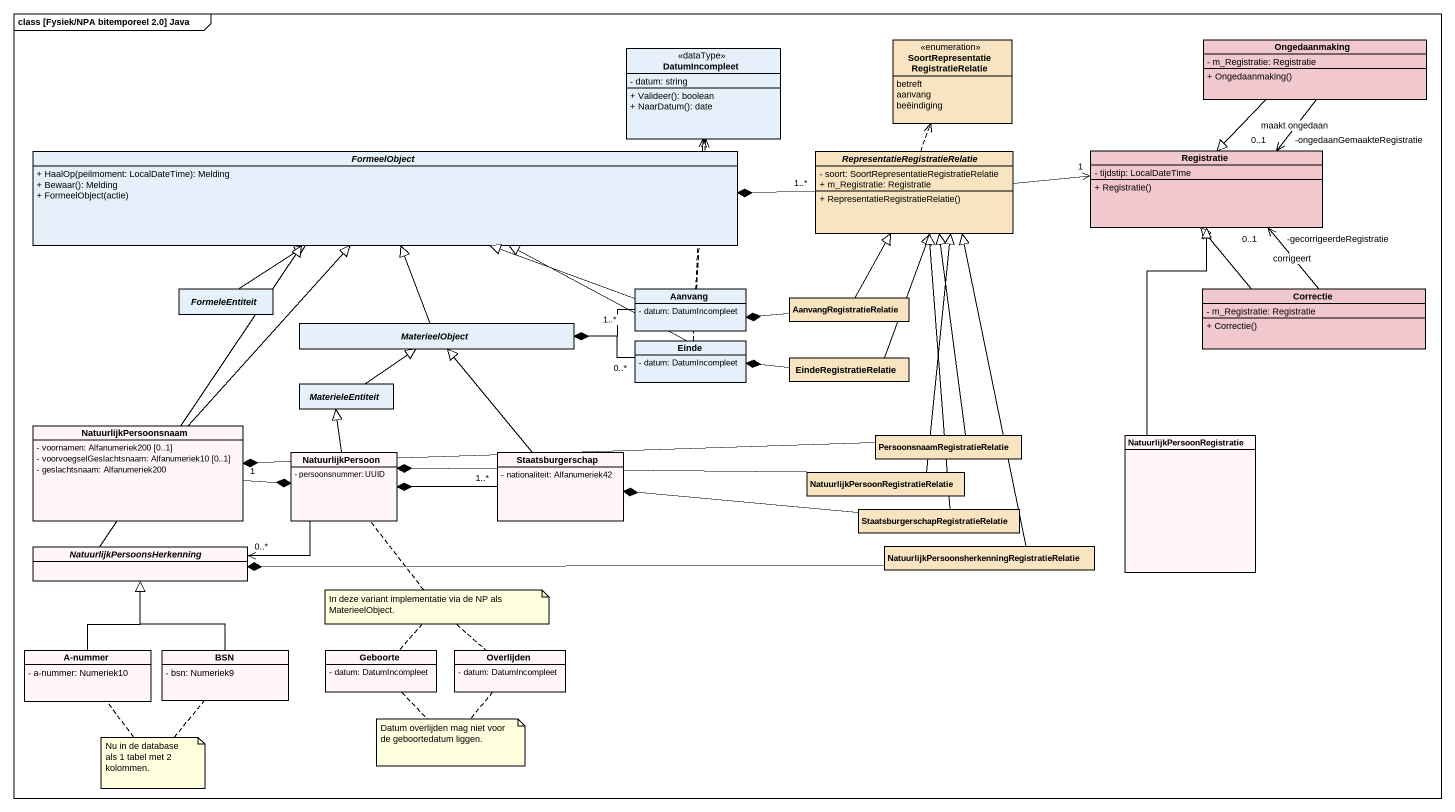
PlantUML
@startuml
mainframe class [Fysiek/NPA bitemporeel 2.0] Java
hide circle
hide empty members
skinparam classAttributeIconSize 0
class DatumIncompleet <<dataType>> {
  - datum: string
  + Valideer(): boolean
  + NaarDatum(): date
}
enum "SoortRepresentatieRegistratieRelatie" as SoortRepresentatieRegistrati #F8E4C0 {
  betreft
  aanvang
  beëindiging
}
class Ongedaanmaking #F0C8CD {
  - m_Registratie: Registratie
  + Ongedaanmaking()
}
abstract class FormeelObject {
  + HaalOp(peilmoment: LocalDateTime): Melding
  + Bewaar(): Melding
  + FormeelObject(actie)
}
abstract class "RepresentatieRegistratieRelatie" as RepresentatieRegistratieRela #F8E4C0 {
  - soort: SoortRepresentatieRegistratieRelatie
  + m_Registratie: Registratie
  + RepresentatieRegistratieRelatie()
}
class Registratie #F0C8CD {
  - tijdstip: LocalDateTime
  + Registratie()
}
abstract class FormeleEntiteit
class Aanvang {
  - datum: DatumIncompleet
}
class AanvangRegistratieRelatie #F8E4C0
class Correctie #F0C8CD {
  - m_Registratie: Registratie
  + Correctie()
}
abstract class MaterieelObject
class Einde {
  - datum: DatumIncompleet
}
class EindeRegistratieRelatie #F8E4C0
abstract class MaterieleEntiteit
class NatuurlijkPersoonsnaam #FFF5FA {
  - voornamen: Alfanumeriek200 [0..1]
  - voorvoegselGeslachtsnaam: Alfanumeriek10 [0..1]
  - geslachtsnaam: Alfanumeriek200
}
class "PersoonsnaamRegistratieRelatie" as PersoonsnaamRegistratieRelat #F8E4C0
class NatuurlijkPersoonRegistratie #FFF5FA
class NatuurlijkPersoon #FFF5FA {
  - persoonsnummer: UUID
}
class Staatsburgerschap #FFF5FA {
  - nationaliteit: Alfanumeriek42
}
class "NatuurlijkPersoonRegistratieRelatie" as NatuurlijkPersoonRegistratie_2 #F8E4C0
class "StaatsburgerschapRegistratieRelatie" as StaatsburgerschapRegistratie #F8E4C0
abstract class NatuurlijkPersoonsHerkenning #FFF5FA
class "NatuurlijkPersoonsherkenningRegistratieRelatie" as NatuurlijkPersoonsherkenning #F8E4C0
class "A-nummer" as A_nummer #FFF5FA {
  - a-nummer: Numeriek10
}
class BSN #FFF5FA {
  - bsn: Numeriek9
}
class Geboorte #FFF5FA {
  - datum: DatumIncompleet
}
class Overlijden #FFF5FA {
  - datum: DatumIncompleet
}
Ongedaanmaking --> "-ongedaanGemaakteRegistratie\n0..1" Registratie : maakt ongedaan
Ongedaanmaking --|> Registratie
RepresentatieRegistratieRela .up.> SoortRepresentatieRegistrati
RepresentatieRegistratieRela "1..*" -left-* FormeelObject
RepresentatieRegistratieRela -right-> "1" Registratie
FormeleEntiteit -up-|> FormeelObject
Aanvang .up.> DatumIncompleet
Aanvang -left-|> FormeelObject
Aanvang "1..*" -left-* MaterieelObject
AanvangRegistratieRelatie -up-|> RepresentatieRegistratieRela
AanvangRegistratieRelatie -left-* Aanvang
Correctie -up-|> Registratie
Correctie -up-> "-gecorrigeerdeRegistratie\n0..1" Registratie : corrigeert
MaterieelObject -up-|> FormeelObject
Einde .up.> DatumIncompleet
Einde -left-|> FormeelObject
Einde "0..*" -left-* MaterieelObject
EindeRegistratieRelatie -up-|> RepresentatieRegistratieRela
EindeRegistratieRelatie -left-* Einde
MaterieleEntiteit -up-|> MaterieelObject
NatuurlijkPersoonsnaam -up-|> FormeelObject
NatuurlijkPersoonsnaam "1" -right-* NatuurlijkPersoon
PersoonsnaamRegistratieRelat -up-|> RepresentatieRegistratieRela
PersoonsnaamRegistratieRelat -left-* NatuurlijkPersoonsnaam
NatuurlijkPersoonRegistratie -up-|> Registratie
NatuurlijkPersoon -up-|> MaterieleEntiteit
NatuurlijkPersoon -left-> "0..*" NatuurlijkPersoonsHerkenning
Staatsburgerschap -up-|> MaterieelObject
Staatsburgerschap "1..*" -left-* NatuurlijkPersoon
NatuurlijkPersoonRegistratie_2 -up-|> RepresentatieRegistratieRela
NatuurlijkPersoonRegistratie_2 -left-* NatuurlijkPersoon
StaatsburgerschapRegistratie -up-|> RepresentatieRegistratieRela
StaatsburgerschapRegistratie -left-* Staatsburgerschap
NatuurlijkPersoonsHerkenning -up-|> FormeelObject
NatuurlijkPersoonsherkenning -up-|> RepresentatieRegistratieRela
NatuurlijkPersoonsherkenning -left-* NatuurlijkPersoonsHerkenning
A_nummer -up-|> NatuurlijkPersoonsHerkenning
BSN -up-|> NatuurlijkPersoonsHerkenning
note as N1
  In deze variant implementatie via de NP als MaterieelObject.
end note
N1 .. Geboorte
N1 .. Overlijden
N1 .. NatuurlijkPersoon
note as N2
  Nu in de database als 1 tabel met 2 kolommen.
end note
N2 .. BSN
N2 .. A_nummer
note as N3
  Datum overlijden mag niet voor de geboortedatum liggen.
end note
N3 .. Geboorte
N3 .. Overlijden
@enduml
